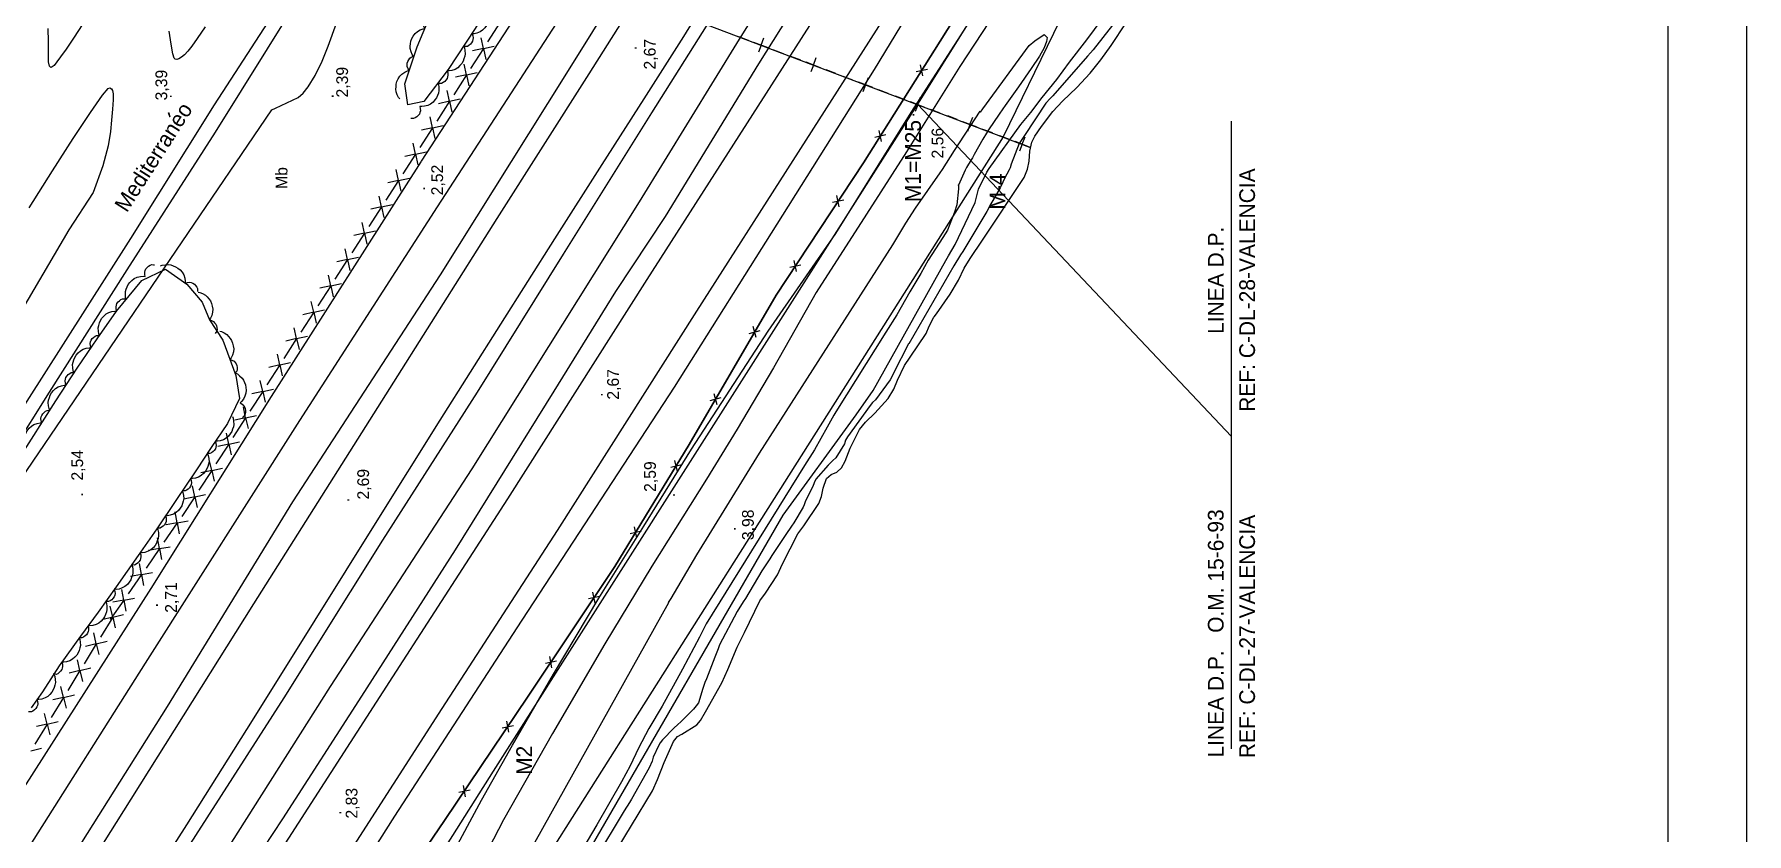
# Model space of a CAD drawing. Extents: x 731654 to 732244, y 4380181 to 4381208.
# Drawn here: x 732025.7 to 732244, y 4380865.7 to 4380967.7 of the extents above; entities that cross this region are included whole.
import ezdxf
from ezdxf.enums import TextEntityAlignment as Align

# ---------------------------------------------------------------- set-up
doc = ezdxf.new("R2010")
doc.units = 0
doc.linetypes.add('DASHED', pattern=[0])
doc.linetypes.add('HIDDEN', pattern=[0])
doc.layers.get('0').update_dxf_attribs({"linetype": 'CONTINUOUS'})
for name, color, linetype in [('1', 7, 'CONTINUOUS'), ('14', 7, 'CONTINUOUS'), ('24', 7, 'CONTINUOUS'), ('25', 7, 'CONTINUOUS'), ('33', 7, 'CONTINUOUS'), ('36', 7, 'CONTINUOUS'), ('39', 7, 'CONTINUOUS'), ('40', 7, 'CONTINUOUS'), ('44', 7, 'CONTINUOUS'), ('48', 7, 'CONTINUOUS'), ('50', 7, 'CONTINUOUS'), ('53', 7, 'CONTINUOUS'), ('56', 7, 'CONTINUOUS'), ('61', 7, 'CONTINUOUS'), ('8', 7, 'CONTINUOUS'), ('9', 7, 'CONTINUOUS'), ('PATTERN_CLASS', 7, 'CONTINUOUS')]:
    doc.layers.add(name, color=color, linetype=linetype)

msp = doc.modelspace()

# ---------------------------------------------------------------- linework, layer by layer
at = {"layer": '1', "color": 0, "linetype": 'CONTINUOUS'}
for p, q in [((732138.15, 4380962.89), (732139.57, 4380963.22)), ((732139, 4380962.33), (732138.69, 4380963.75)), ((732132.86, 4380954.52), (732134.28, 4380954.85)), ((732133.71, 4380953.96), (732133.41, 4380955.38)), ((732127.48, 4380946.22), (732128.9, 4380946.53)), ((732128.32, 4380945.65), (732128.04, 4380947.07)), ((732122.87, 4380937.38), (732122.59, 4380938.81)), ((732122.03, 4380937.96), (732123.45, 4380938.26)), ((732116.86, 4380929.49), (732118.26, 4380929.87)), ((732117.73, 4380928.96), (732117.37, 4380930.37)), ((732111.89, 4380920.92), (732113.29, 4380921.31)), ((732112.76, 4380920.39), (732112.4, 4380921.8)), ((732106.86, 4380912.41), (732108.27, 4380912.77)), ((732107.72, 4380911.86), (732107.39, 4380913.28)), ((732101.69, 4380903.96), (732103.11, 4380904.32)), ((732102.55, 4380903.42), (732102.23, 4380904.83)), ((732096.37, 4380895.65), (732097.79, 4380895.95)), ((732097.2, 4380895.06), (732096.93, 4380896.49)), ((732090.87, 4380887.41), (732092.3, 4380887.71)), ((732091.71, 4380886.83), (732091.44, 4380888.26)), ((732086.2, 4380878.6), (732085.94, 4380880.03)), ((732085.37, 4380879.18), (732086.79, 4380879.48)), ((732079.85, 4380870.96), (732081.27, 4380871.26)), ((732080.68, 4380870.38), (732080.42, 4380871.81))]:
    msp.add_line(p, q, dxfattribs=at)
for points in [[(732075.19, 4381000), (732072.11, 4380995.21), (732060.23, 4380976.51), (732048.65, 4380958.66), (732038.01, 4380941.59), (732026.63, 4380923.78), (732009.91, 4380897.6), (731995.75, 4380875.01), (731977.46, 4380846.14), (731957.37, 4380814.25), (731939.83, 4380786.64), (731911.36, 4380741.53), (731885.56, 4380700.91), (731859.61, 4380659.98)], [(732077.17, 4381000), (732069.99, 4380988.69), (732058.72, 4380971.11), (732048.78, 4380955.17), (732037.51, 4380937.61), (732027.63, 4380921.98), (732018.33, 4380907.21), (732006.28, 4380888.56), (731998.14, 4380875.69), (731984.88, 4380854.56), (731973.67, 4380837.02), (731962.93, 4380819.9), (731950.11, 4380799.84), (731940.6, 4380784.66), (731928.05, 4380765.39), (731914.05, 4380743.19), (731895.88, 4380714.21), (731881.64, 4380691.31), (731861.13, 4380659.03)], [(732151.34, 4380982.96), (732141.19, 4380966.77), (732131.4, 4380951.27), (732120.28, 4380934.39), (732109.22, 4380915.32), (732099.71, 4380899.76), (732088.66, 4380883.19), (732078.01, 4380867.33), (732067.74, 4380852.23), (732059.56, 4380838.81), (732050.45, 4380824.37), (732044.05, 4380814.26), (732034.36, 4380800.28), (732023.86, 4380783.87)], [(732023.86, 4380783.87), (732034.36, 4380800.28), (732044.05, 4380814.26), (732050.45, 4380824.37), (732059.56, 4380838.81), (732067.74, 4380852.23), (732078.01, 4380867.33), (732088.66, 4380883.19), (732099.71, 4380899.76), (732109.22, 4380915.32), (732120.28, 4380934.39), (732131.4, 4380951.27), (732141.19, 4380966.77), (732151.34, 4380982.96)], [(732034.88, 4380973.61), (732030.81, 4380967.28), (732029.79, 4380965.77), (732029.08, 4380964.79), (732028.59, 4380964.13), (732028.25, 4380963.69), (732028.02, 4380963.48), (732027.83, 4380963.42), (732027.66, 4380963.58), (732027.55, 4380964.14), (732027.53, 4380965.25), (732027.55, 4380966.75), (732027.52, 4380968.41)], [(732047.53, 4380968.61), (732046.5, 4380967.11), (732045.79, 4380966.13), (732045.28, 4380965.48), (732044.87, 4380965.05), (732044.49, 4380964.73), (732044.15, 4380964.53), (732043.89, 4380964.44), (732043.7, 4380964.46), (732043.56, 4380964.6), (732043.4, 4380965.15), (732043.18, 4380966.39), (732042.92, 4380968.06)], [(732025.09, 4380945.53), (732028.07, 4380950.23), (732030.7, 4380954.36), (732032.89, 4380957.69), (732034.42, 4380959.88), (732035.13, 4380960.75), (732035.38, 4380960.83), (732035.56, 4380960.71), (732035.71, 4380960.46), (732035.78, 4380960.04), (732035.77, 4380959.28), (732035.69, 4380958.09), (732035.57, 4380956.69), (732035.44, 4380955.23), (732035.13, 4380953.42), (732034.46, 4380950.87), (732033.25, 4380947.48), (732030.14, 4380942.69), (732021.18, 4380927.5)]]:
    msp.add_lwpolyline(points, dxfattribs=at)
at = {"layer": '14', "color": 0, "linetype": 'CONTINUOUS'}
for points in [[(731890.96, 4380638.24), (731900.26, 4380652.67), (731907.87, 4380664.54), (731914.6, 4380675.05), (731922.1, 4380686.82), (731931.47, 4380701.61), (731942.47, 4380718.96), (731954.55, 4380737.94), (731967.28, 4380757.92), (731980.37, 4380778.5), (731993.98, 4380799.96), (732008.28, 4380822.65), (732023.04, 4380846.13), (732038.06, 4380870.07), (732053.73, 4380895), (732070.01, 4380920.85), (732084.74, 4380944.17), (732096.44, 4380962.62), (732108.43, 4380981.63), (732119.86, 4381000)], [(731905.61, 4380624.96), (731921.6, 4380649.1), (731940.17, 4380678.89), (731959.37, 4380708.86), (731981.35, 4380743.53), (731998.42, 4380770.46), (732016.52, 4380799.23), (732034.73, 4380827.82), (732052.79, 4380856.71), (732071.42, 4380885.67), (732086.08, 4380908.4), (732103.85, 4380936.36), (732128.36, 4380974.71), (732143.44, 4381000)], [(731912.51, 4380621.17), (731927.93, 4380645.08), (731946.51, 4380674.88), (731965.69, 4380704.83), (731987.68, 4380739.51), (732004.76, 4380766.46), (732022.86, 4380795.23), (732041.07, 4380823.82), (732059.12, 4380852.69), (732077.73, 4380881.62), (732092.4, 4380904.36), (732110.17, 4380932.33), (732134.74, 4380970.78), (732152.03, 4380999.76), (732152.17, 4381000)], [(732113.42, 4380975.42), (732108.47, 4380967.38), (732103.43, 4380959.42), (732098.05, 4380951.03), (732092.02, 4380941.54), (732085.15, 4380930.67), (732077.43, 4380918.42), (732069.38, 4380905.6), (732061.5, 4380892.92), (732053.51, 4380880.12), (732045.11, 4380866.79), (732036.6, 4380853.38), (732028.27, 4380840.25), (732019.69, 4380826.67), (732010.34, 4380811.85), (732000.1, 4380795.67), (731989.03, 4380778.31), (731977.62, 4380760.46), (731966.26, 4380742.66), (731954.66, 4380724.39), (731942.12, 4380704.58), (731927.2, 4380681.02), (731909.75, 4380653.58), (731896.43, 4380632.86)]]:
    msp.add_lwpolyline(points, dxfattribs=at)
at = {"layer": '24', "color": 0, "linetype": 'CONTINUOUS'}
for points in [[(732116.26, 4380891.34), (732118.22, 4380895.38), (732118.92, 4380896.37), (732120.44, 4380898.71), (732121.1, 4380900.08), (732123.04, 4380903.9), (732123.8, 4380904.96), (732125.73, 4380907.8), (732126.08, 4380908.69), (732126.28, 4380909.76), (732126.71, 4380910.96), (732127.3, 4380911.51), (732128.01, 4380911.8), (732128.6, 4380912.32), (732129.08, 4380913.21), (732129.72, 4380914.85), (732130.91, 4380917.23), (732131.66, 4380918.17), (732132.85, 4380919.3), (732134.57, 4380921.17), (732135.29, 4380922.36), (732135.75, 4380923.53), (732136.66, 4380925.41), (732137.38, 4380926.44), (732139.4, 4380929.46), (732139.78, 4380930.41), (732140.4, 4380931.55), (732140.43, 4380931.59), (732140.73, 4380931.98), (732142.48, 4380934.5), (732143.54, 4380936.29), (732144.24, 4380937.82), (732145, 4380939.03), (732146.61, 4380941.38), (732151.89, 4380949.4), (732152.34, 4380950.44), (732152.55, 4380951.46), (732152.61, 4380952.73), (732152.87, 4380953.88), (732153.27, 4380954.67), (732154.09, 4380955.88), (732155.56, 4380957.78), (732156.8, 4380959.11), (732158.62, 4380960.87), (732160.32, 4380962.69), (732161.68, 4380964.39), (732162.98, 4380966.23), (732164.89, 4380969.11)], [(732099.18, 4380862.29), (732104.52, 4380871.12), (732105.18, 4380872.56), (732106.02, 4380874.73), (732107.19, 4380877.44), (732107.71, 4380878.05), (732108.26, 4380878.35), (732110.18, 4380879.57), (732110.63, 4380880.12), (732111.27, 4380881.21), (732113.35, 4380884.9), (732114.13, 4380886.62), (732115.31, 4380889.46), (732116.26, 4380891.34)]]:
    msp.add_lwpolyline(points, dxfattribs=at)
at = {"layer": '25', "color": 0, "linetype": 'HIDDEN'}
msp.add_lwpolyline([(732135.94, 4381000), (732132.9, 4380994.81), (732115.58, 4380967.01), (732102.83, 4380946.26), (732081.51, 4380912.21), (732063.44, 4380884.46), (732047.05, 4380858.54), (732032.49, 4380834.85)], dxfattribs=at)
at = {"layer": '33', "color": 0, "linetype": 'CONTINUOUS'}
for p, q in [((732085.13, 4380969.19), (732083.51, 4380966.67)), ((732082.97, 4380965.83), (732082.67, 4380967.21)), ((732082.97, 4380965.83), (732081.35, 4380963.3)), ((732082.97, 4380965.83), (732081.59, 4380965.53)), ((732082.97, 4380965.83), (732084.35, 4380966.13)), ((732082.97, 4380965.83), (732083.27, 4380964.45)), ((732080.81, 4380962.46), (732080.51, 4380963.85)), ((732080.81, 4380962.46), (732082.19, 4380962.76)), ((732078.65, 4380959.1), (732078.34, 4380960.48)), ((732080.81, 4380962.46), (732079.19, 4380959.94)), ((732080.81, 4380962.46), (732079.43, 4380962.16)), ((732080.81, 4380962.46), (732081.11, 4380961.08)), ((732078.65, 4380959.1), (732077.02, 4380956.57)), ((732078.65, 4380959.1), (732077.26, 4380958.8)), ((732078.65, 4380959.1), (732080.03, 4380959.4)), ((732078.65, 4380959.1), (732078.95, 4380957.72)), ((732076.48, 4380955.73), (732076.18, 4380957.12)), ((732076.48, 4380955.73), (732074.86, 4380953.21)), ((732076.48, 4380955.73), (732075.1, 4380955.43)), ((732076.48, 4380955.73), (732077.86, 4380956.03)), ((732076.48, 4380955.73), (732076.78, 4380954.35)), ((732074.32, 4380952.37), (732072.7, 4380949.85)), ((732074.32, 4380952.37), (732072.94, 4380952.07)), ((732074.32, 4380952.37), (732074.02, 4380953.75)), ((732074.32, 4380952.37), (732075.7, 4380952.67)), ((732074.32, 4380952.37), (732074.62, 4380950.99)), ((732072.16, 4380949), (732071.86, 4380950.39)), ((732072.16, 4380949), (732070.54, 4380946.48)), ((732072.16, 4380949), (732070.78, 4380948.7)), ((732072.16, 4380949), (732073.54, 4380949.3)), ((732072.16, 4380949), (732072.46, 4380947.62)), ((732069.99, 4380945.64), (732068.37, 4380943.12)), ((732069.99, 4380945.64), (732068.61, 4380945.34)), ((732069.99, 4380945.64), (732069.69, 4380947.02)), ((732069.99, 4380945.64), (732071.38, 4380945.94)), ((732069.99, 4380945.64), (732070.29, 4380944.26)), ((732067.83, 4380942.27), (732067.53, 4380943.66)), ((732067.83, 4380942.27), (732066.21, 4380939.75)), ((732067.83, 4380942.27), (732066.45, 4380941.97)), ((732067.83, 4380942.27), (732069.21, 4380942.57)), ((732067.83, 4380942.27), (732068.13, 4380940.89)), ((732065.67, 4380938.91), (732064.05, 4380936.39)), ((732065.67, 4380938.91), (732064.29, 4380938.61)), ((732065.67, 4380938.91), (732065.37, 4380940.29)), ((732065.67, 4380938.91), (732067.05, 4380939.21)), ((732065.67, 4380938.91), (732065.97, 4380937.53)), ((732063.51, 4380935.54), (732063.21, 4380936.93)), ((732063.51, 4380935.54), (732061.88, 4380933.02)), ((732063.51, 4380935.54), (732062.12, 4380935.25)), ((732063.51, 4380935.54), (732064.89, 4380935.84)), ((732063.51, 4380935.54), (732063.81, 4380934.16)), ((732061.34, 4380932.18), (732059.71, 4380929.66)), ((732061.34, 4380932.18), (732059.96, 4380931.88)), ((732061.34, 4380932.18), (732061.04, 4380933.56)), ((732061.34, 4380932.18), (732062.72, 4380932.48)), ((732061.34, 4380932.18), (732061.64, 4380930.8)), ((732059.17, 4380928.82), (732058.87, 4380930.2)), ((732059.17, 4380928.82), (732057.55, 4380926.3)), ((732059.17, 4380928.82), (732057.79, 4380928.52)), ((732059.17, 4380928.82), (732060.56, 4380929.12)), ((732059.17, 4380928.82), (732059.47, 4380927.44)), ((732057.01, 4380925.46), (732056.71, 4380926.84)), ((732057.01, 4380925.46), (732058.39, 4380925.76)), ((732054.84, 4380922.09), (732054.54, 4380923.48)), ((732057.01, 4380925.46), (732055.38, 4380922.93)), ((732057.01, 4380925.46), (732055.62, 4380925.16)), ((732057.01, 4380925.46), (732057.31, 4380924.07)), ((732054.84, 4380922.09), (732053.22, 4380919.57)), ((732054.84, 4380922.09), (732053.46, 4380921.79)), ((732054.84, 4380922.09), (732056.22, 4380922.39)), ((732054.84, 4380922.09), (732055.14, 4380920.71)), ((732052.67, 4380918.73), (732052.38, 4380920.11)), ((732052.67, 4380918.73), (732054.06, 4380919.03)), ((732052.67, 4380918.73), (732051.05, 4380916.21)), ((732052.67, 4380918.73), (732051.29, 4380918.43)), ((732052.67, 4380918.73), (732052.97, 4380917.35)), ((732050.51, 4380915.37), (732048.88, 4380912.85)), ((732050.51, 4380915.37), (732049.13, 4380915.07)), ((732050.51, 4380915.37), (732050.21, 4380916.75)), ((732050.51, 4380915.37), (732051.89, 4380915.67)), ((732050.51, 4380915.37), (732050.81, 4380913.99)), ((732048.34, 4380912.01), (732048.04, 4380913.39)), ((732048.34, 4380912.01), (732046.72, 4380909.48)), ((732048.34, 4380912.01), (732046.96, 4380911.71)), ((732048.34, 4380912.01), (732049.72, 4380912.31)), ((732048.34, 4380912.01), (732048.64, 4380910.62)), ((732046.18, 4380908.64), (732044.55, 4380906.12)), ((732046.18, 4380908.64), (732044.79, 4380908.34)), ((732046.18, 4380908.64), (732045.88, 4380910.03)), ((732046.18, 4380908.64), (732047.56, 4380908.94)), ((732046.18, 4380908.64), (732046.47, 4380907.26)), ((732043.95, 4380905.32), (732043.7, 4380906.71)), ((732043.95, 4380905.32), (732042.24, 4380902.85)), ((732043.95, 4380905.32), (732042.56, 4380905.07)), ((732043.95, 4380905.32), (732045.34, 4380905.58)), ((732043.95, 4380905.32), (732044.2, 4380903.93)), ((732041.68, 4380902.03), (732039.97, 4380899.56)), ((732041.68, 4380902.03), (732040.28, 4380901.78)), ((732041.68, 4380902.03), (732041.42, 4380903.42)), ((732041.68, 4380902.03), (732043.07, 4380902.28)), ((732041.68, 4380902.03), (732041.93, 4380900.64)), ((732039.4, 4380898.74), (732039.15, 4380900.13)), ((732039.4, 4380898.74), (732037.7, 4380896.27)), ((732039.4, 4380898.74), (732038.01, 4380898.48)), ((732039.4, 4380898.74), (732040.79, 4380898.99)), ((732039.4, 4380898.74), (732039.66, 4380897.35)), ((732037.13, 4380895.45), (732035.42, 4380892.98)), ((732037.13, 4380895.45), (732035.74, 4380895.19)), ((732037.13, 4380895.45), (732036.87, 4380896.84)), ((732037.13, 4380895.45), (732038.52, 4380895.7)), ((732037.13, 4380895.45), (732037.38, 4380894.06)), ((732035.72, 4380893.31), (732034.16, 4380890.75)), ((732035.72, 4380893.31), (732034.34, 4380892.97)), ((732035.72, 4380893.31), (732035.39, 4380894.68)), ((732035.72, 4380893.31), (732037.09, 4380893.64)), ((732035.72, 4380893.31), (732036.05, 4380891.93)), ((732033.63, 4380889.89), (732033.3, 4380891.27)), ((732033.63, 4380889.89), (732032.07, 4380887.33)), ((732033.63, 4380889.89), (732032.26, 4380889.56)), ((732033.63, 4380889.89), (732035.01, 4380890.22)), ((732033.63, 4380889.89), (732033.97, 4380888.52)), ((732031.55, 4380886.48), (732029.99, 4380883.92)), ((732031.55, 4380886.48), (732030.18, 4380886.15)), ((732031.55, 4380886.48), (732031.22, 4380887.85)), ((732031.55, 4380886.48), (732032.92, 4380886.81)), ((732031.55, 4380886.48), (732031.88, 4380885.1)), ((732029.47, 4380883.06), (732029.13, 4380884.44)), ((732029.47, 4380883.06), (732027.9, 4380880.5)), ((732029.47, 4380883.06), (732028.09, 4380882.73)), ((732029.47, 4380883.06), (732030.84, 4380883.4)), ((732029.47, 4380883.06), (732029.8, 4380881.69)), ((732027.38, 4380879.65), (732027.05, 4380881.02)), ((732027.38, 4380879.65), (732028.76, 4380879.98)), ((732027.38, 4380879.65), (732025.82, 4380877.09)), ((732027.38, 4380879.65), (732026.01, 4380879.32)), ((732027.38, 4380879.65), (732027.71, 4380878.28)), ((732025.3, 4380876.24), (732026.67, 4380876.57))]:
    msp.add_line(p, q, dxfattribs=at)
at = {"layer": '39', "color": 0, "linetype": 'CONTINUOUS'}
for points in [[(732163.21, 4381000), (732157, 4380988.68), (732138.29, 4380958.72)], [(732138.29, 4380958.72), (732084.2, 4380873.63), (732030.91, 4380789.25), (731976.5, 4380705.14), (731922.83, 4380620.78), (731869.45, 4380536.25), (731815.74, 4380451.33), (731762.28, 4380366.57), (731709.68, 4380281.67), (731700, 4380266.52)]]:
    msp.add_lwpolyline(points, dxfattribs=at)
at = {"layer": '40', "color": 0, "linetype": 'CONTINUOUS'}
msp.add_lwpolyline([(732168.46, 4380994.14), (732149.24, 4380954.55), (731700, 4380244.54)], dxfattribs=at)
at = {"layer": '44', "color": 0, "linetype": 'CONTINUOUS'}
for points in [[(732096.43, 4380863.44), (732121.17, 4380906.29), (732130.15, 4380918.62), (732130.48, 4380919.09), (732132.67, 4380922.19), (732141.93, 4380938.81), (732142.25, 4380939.37), (732143.09, 4380940.82), (732145.65, 4380946.21), (732146.1, 4380947.89), (732147.13, 4380950.06), (732147.44, 4380950.51), (732151.47, 4380956.14), (732152.76, 4380957.67), (732154.2, 4380959.59), (732156.06, 4380961.88), (732157.69, 4380964.08), (732159.9, 4380966.94), (732161.84, 4380969.6)], [(732021.71, 4380907.51), (732056.01, 4380958.01), (732056.49, 4380958.21), (732059.38, 4380959.59), (732060, 4380960.13), (732060.63, 4380960.96), (732061.51, 4380962.41), (732062.41, 4380964.21), (732063.2, 4380966.15), (732064.27, 4380969.05)], [(732088.71, 4380863.1), (732106.59, 4380895.17), (732106.58, 4380895.17), (732106.9, 4380895.69), (732110.17, 4380901.23), (732118.17, 4380914.23), (732135.15, 4380940.77), (732136.83, 4380943.57), (732138.04, 4380945.46), (732141.19, 4380949.96), (732141.5, 4380950.41), (732143.03, 4380952.83), (732146.31, 4380957.83), (732146.34, 4380957.71), (732146.65, 4380958.16), (732152.55, 4380966.21), (732153.26, 4380966.83), (732154.47, 4380967.62), (732154.81, 4380967.25), (732154.76, 4380966.75), (732154.46, 4380965.91), (732153.87, 4380964.86), (732152.8, 4380963.29), (732151.17, 4380960.94), (732149.48, 4380958.55), (732149.19, 4380958.14), (732148.7, 4380957.44), (732147.35, 4380955.46), (732147.09, 4380955.04), (732146.63, 4380954.25), (732145.54, 4380952.33), (732145.3, 4380951.88), (732145.16, 4380951.64), (732144.54, 4380950.67), (732144.37, 4380950.33), (732143.51, 4380948.42)], [(732163.15, 4380968.81), (732160.71, 4380965.67), (732160.37, 4380965.3), (732159.97, 4380964.86), (732155.54, 4380959.81), (732155.2, 4380959.44), (732154.68, 4380958.85), (732151.96, 4380954.76), (732151.67, 4380954.35), (732151.25, 4380953.71), (732150.25, 4380951.1), (732150.1, 4380950.62), (732149.99, 4380950.37), (732149.4, 4380949.25), (732149.19, 4380948.79), (732148.82, 4380948.05), (732147.91, 4380946.44), (732147.66, 4380946.01), (732147.12, 4380945.06), (732144.07, 4380939.96), (732143.8, 4380939.53), (732142.94, 4380938.13), (732137.18, 4380928.17), (732137.17, 4380928.17), (732135.24, 4380924.42), (732135.04, 4380923.96), (732134.81, 4380923.57), (732132.95, 4380921.02), (732132.58, 4380920.67), (732132.25, 4380920.28), (732129.4, 4380916.31), (732129.11, 4380915.88), (732128.99, 4380915.41), (732127.89, 4380913.63), (732127.51, 4380913.29), (732126.93, 4380912.66), (732125.36, 4380910.9), (732125.15, 4380910.42), (732124.96, 4380909.94), (732124.04, 4380908.12), (732123.87, 4380907.64), (732123.75, 4380907.33), (732122.56, 4380905.33), (732122.26, 4380904.9), (732121.51, 4380903.83), (732119.75, 4380901.15), (732119.47, 4380900.73), (732118.46, 4380899.19), (732116.38, 4380895.67), (732116.1, 4380895.25), (732115.33, 4380894), (732113.05, 4380889.76), (732112.88, 4380889.27), (732112.49, 4380888.17), (732111.39, 4380885.44), (732111.21, 4380884.94), (732110.94, 4380884.17), (732110.37, 4380882.37), (732110.08, 4380881.96), (732109.77, 4380881.54), (732108.12, 4380879.94), (732107.75, 4380879.59), (732107.24, 4380879.12), (732105.82, 4380877.66), (732105.52, 4380877.26), (732105.32, 4380876.98), (732104.61, 4380875.42), (732104.47, 4380874.92), (732104.12, 4380874.07), (732101.86, 4380870.08), (732101.58, 4380869.64), (732100.91, 4380868.57), (732097.15, 4380862.27)], [(732143.51, 4380948.42), (732143.52, 4380948.44), (732143.51, 4380947.94), (732143.31, 4380945.9), (732143, 4380944.94), (732142.12, 4380942.67), (732141.53, 4380941.71), (732139.65, 4380938.85), (732138.73, 4380937.15), (732137.32, 4380934.8), (732135.65, 4380931.85), (732134.25, 4380929.64), (732127.9, 4380919.48), (732127.9, 4380919.48), (732127.62, 4380919.07), (732126.81, 4380917.54), (732125.18, 4380914.65), (732123.88, 4380912.63), (732111.38, 4380892.44), (732110.52, 4380890.73), (732108.35, 4380886.64), (732105.75, 4380881.92), (732104.08, 4380879.09), (732102.73, 4380876.57), (732101.68, 4380874.33), (732100.56, 4380872.28), (732097.44, 4380866.8), (732095.08, 4380862.82)]]:
    msp.add_lwpolyline(points, dxfattribs=at)
msp.add_point((732143.51, 4380948.42), dxfattribs=at)
at = {"layer": '53', "color": 0, "linetype": 'CONTINUOUS'}
for points in [[(732074.03, 4380964.88), (732073.89, 4380965.06), (732073.77, 4380965.41), (732073.66, 4380965.82), (732073.65, 4380966.13), (732073.69, 4380966.45), (732073.73, 4380966.77), (732073.85, 4380967.1), (732074.03, 4380967.43), (732074.26, 4380967.74), (732074.56, 4380968), (732074.93, 4380968.22), (732075.28, 4380968.34), (732075.52, 4380968.38), (732075.4, 4380968.63), (732075.31, 4380968.91), (732075.31, 4380969.12), (732075.34, 4380969.33), (732075.44, 4380969.57), (732075.56, 4380969.75), (732075.73, 4380969.94), (732075.9, 4380970.08), (732076.1, 4380970.11), (732076.26, 4380970.14)], [(732083.51, 4380970.99), (732083.62, 4380970.79), (732083.69, 4380970.43), (732083.74, 4380970.01), (732083.71, 4380969.69), (732083.62, 4380969.38), (732083.53, 4380969.08), (732083.37, 4380968.76), (732083.15, 4380968.47), (732082.87, 4380968.19), (732082.55, 4380967.98), (732082.15, 4380967.81), (732081.79, 4380967.73), (732081.54, 4380967.73), (732081.63, 4380967.47), (732081.68, 4380967.18), (732081.64, 4380966.97), (732081.59, 4380966.77), (732081.46, 4380966.54), (732081.31, 4380966.37), (732081.12, 4380966.21), (732080.93, 4380966.1), (732080.72, 4380966.1), (732080.57, 4380966.09)], [(732072.31, 4380959.42), (732072.15, 4380959.59), (732072, 4380959.93), (732071.86, 4380960.32), (732071.83, 4380960.64), (732071.84, 4380960.96), (732071.87, 4380961.28), (732071.96, 4380961.62), (732072.11, 4380961.96), (732072.32, 4380962.29), (732072.59, 4380962.57), (732072.95, 4380962.82), (732073.28, 4380962.97), (732073.53, 4380963.03), (732073.38, 4380963.26), (732073.27, 4380963.53), (732073.26, 4380963.75), (732073.27, 4380963.96), (732073.35, 4380964.2), (732073.46, 4380964.4), (732073.61, 4380964.6), (732073.77, 4380964.75), (732073.97, 4380964.8), (732074.12, 4380964.84)], [(732080.46, 4380966.15), (732080.56, 4380965.94), (732080.62, 4380965.58), (732080.65, 4380965.16), (732080.6, 4380964.85), (732080.5, 4380964.54), (732080.4, 4380964.24), (732080.22, 4380963.93), (732079.98, 4380963.65), (732079.7, 4380963.38), (732079.36, 4380963.18), (732078.95, 4380963.04), (732078.59, 4380962.98), (732078.34, 4380962.99), (732078.42, 4380962.72), (732078.45, 4380962.43), (732078.41, 4380962.22), (732078.35, 4380962.02), (732078.2, 4380961.8), (732078.05, 4380961.64), (732077.85, 4380961.49), (732077.65, 4380961.39), (732077.45, 4380961.39), (732077.29, 4380961.39)], [(732077.18, 4380961.47), (732077.27, 4380961.25), (732077.3, 4380960.89), (732077.31, 4380960.47), (732077.24, 4380960.16), (732077.12, 4380959.86), (732077, 4380959.56), (732076.8, 4380959.27), (732076.55, 4380959), (732076.24, 4380958.75), (732075.9, 4380958.58), (732075.48, 4380958.46), (732075.11, 4380958.42), (732074.87, 4380958.44), (732074.92, 4380958.17), (732074.94, 4380957.88), (732074.88, 4380957.68), (732074.81, 4380957.48), (732074.65, 4380957.27), (732074.49, 4380957.12), (732074.28, 4380956.98), (732074.08, 4380956.9), (732073.87, 4380956.91), (732073.72, 4380956.92)], [(732037.45, 4380933.81), (732037.37, 4380934.03), (732037.35, 4380934.4), (732037.36, 4380934.82), (732037.44, 4380935.12), (732037.57, 4380935.42), (732037.7, 4380935.71), (732037.91, 4380935.99), (732038.17, 4380936.25), (732038.48, 4380936.49), (732038.84, 4380936.65), (732039.26, 4380936.76), (732039.63, 4380936.78), (732039.87, 4380936.75), (732039.82, 4380937.02), (732039.82, 4380937.31), (732039.88, 4380937.52), (732039.96, 4380937.71), (732040.13, 4380937.91), (732040.3, 4380938.06), (732040.51, 4380938.19), (732040.72, 4380938.27), (732040.92, 4380938.24), (732041.07, 4380938.23)], [(732041.83, 4380938.1), (732042.04, 4380938.2), (732042.4, 4380938.25), (732042.82, 4380938.27), (732043.14, 4380938.22), (732043.44, 4380938.11), (732043.74, 4380938), (732044.04, 4380937.82), (732044.32, 4380937.58), (732044.59, 4380937.29), (732044.78, 4380936.95), (732044.92, 4380936.54), (732044.97, 4380936.17), (732044.96, 4380935.93), (732045.22, 4380936), (732045.51, 4380936.03), (732045.72, 4380935.98), (732045.92, 4380935.91), (732046.14, 4380935.77), (732046.29, 4380935.61), (732046.45, 4380935.41), (732046.54, 4380935.21), (732046.53, 4380935.01), (732046.53, 4380934.85)], [(732046.62, 4380934.76), (732046.85, 4380934.72), (732047.18, 4380934.57), (732047.55, 4380934.36), (732047.78, 4380934.14), (732047.98, 4380933.89), (732048.17, 4380933.63), (732048.32, 4380933.31), (732048.42, 4380932.96), (732048.49, 4380932.57), (732048.46, 4380932.18), (732048.35, 4380931.76), (732048.2, 4380931.43), (732048.05, 4380931.23), (732048.32, 4380931.14), (732048.57, 4380931.01), (732048.72, 4380930.85), (732048.86, 4380930.69), (732048.95, 4380930.45), (732049, 4380930.23), (732049.02, 4380929.98), (732048.99, 4380929.76), (732048.87, 4380929.6), (732048.79, 4380929.46)], [(732034.05, 4380929.22), (732033.95, 4380929.43), (732033.9, 4380929.79), (732033.88, 4380930.21), (732033.94, 4380930.52), (732034.04, 4380930.83), (732034.16, 4380931.13), (732034.34, 4380931.43), (732034.59, 4380931.71), (732034.88, 4380931.97), (732035.22, 4380932.16), (732035.63, 4380932.29), (732036, 4380932.34), (732036.24, 4380932.33), (732036.18, 4380932.59), (732036.15, 4380932.88), (732036.2, 4380933.09), (732036.26, 4380933.29), (732036.41, 4380933.5), (732036.57, 4380933.66), (732036.77, 4380933.81), (732036.97, 4380933.9), (732037.18, 4380933.9), (732037.33, 4380933.9)], [(732030.79, 4380924.51), (732030.7, 4380924.72), (732030.64, 4380925.09), (732030.62, 4380925.51), (732030.68, 4380925.82), (732030.78, 4380926.12), (732030.89, 4380926.42), (732031.07, 4380926.72), (732031.31, 4380927.01), (732031.6, 4380927.27), (732031.94, 4380927.46), (732032.35, 4380927.6), (732032.72, 4380927.65), (732032.97, 4380927.64), (732032.89, 4380927.91), (732032.86, 4380928.2), (732032.91, 4380928.41), (732032.97, 4380928.61), (732033.12, 4380928.82), (732033.28, 4380928.98), (732033.48, 4380929.13), (732033.68, 4380929.22), (732033.88, 4380929.22), (732034.04, 4380929.22)], [(732049.36, 4380929.76), (732049.59, 4380929.72), (732049.92, 4380929.55), (732050.27, 4380929.33), (732050.5, 4380929.1), (732050.69, 4380928.85), (732050.87, 4380928.58), (732051.01, 4380928.26), (732051.1, 4380927.9), (732051.15, 4380927.51), (732051.11, 4380927.13), (732050.99, 4380926.71), (732050.82, 4380926.38), (732050.67, 4380926.18), (732050.93, 4380926.09), (732051.19, 4380925.95), (732051.33, 4380925.79), (732051.46, 4380925.62), (732051.55, 4380925.38), (732051.59, 4380925.16), (732051.59, 4380924.9), (732051.56, 4380924.69), (732051.44, 4380924.53), (732051.35, 4380924.4)], [(732027.72, 4380919.68), (732027.62, 4380919.89), (732027.55, 4380920.26), (732027.51, 4380920.67), (732027.56, 4380920.99), (732027.65, 4380921.3), (732027.75, 4380921.6), (732027.92, 4380921.91), (732028.16, 4380922.2), (732028.44, 4380922.47), (732028.77, 4380922.67), (732029.18, 4380922.82), (732029.54, 4380922.89), (732029.79, 4380922.88), (732029.71, 4380923.15), (732029.67, 4380923.44), (732029.71, 4380923.65), (732029.77, 4380923.85), (732029.91, 4380924.07), (732030.06, 4380924.23), (732030.26, 4380924.39), (732030.45, 4380924.49), (732030.65, 4380924.49), (732030.81, 4380924.5)], [(732051.4, 4380924.41), (732051.61, 4380924.32), (732051.9, 4380924.09), (732052.21, 4380923.8), (732052.38, 4380923.54), (732052.52, 4380923.24), (732052.64, 4380922.95), (732052.71, 4380922.61), (732052.73, 4380922.23), (732052.7, 4380921.85), (732052.58, 4380921.47), (732052.38, 4380921.09), (732052.15, 4380920.8), (732051.96, 4380920.64), (732052.19, 4380920.49), (732052.42, 4380920.31), (732052.52, 4380920.12), (732052.61, 4380919.93), (732052.65, 4380919.67), (732052.65, 4380919.45), (732052.6, 4380919.2), (732052.52, 4380919), (732052.37, 4380918.86), (732052.26, 4380918.75)], [(732024.65, 4380914.86), (732024.54, 4380915.07), (732024.48, 4380915.43), (732024.43, 4380915.85), (732024.48, 4380916.17), (732024.57, 4380916.47), (732024.67, 4380916.78), (732024.84, 4380917.08), (732025.08, 4380917.38), (732025.36, 4380917.65), (732025.69, 4380917.85), (732026.1, 4380918.01), (732026.46, 4380918.07), (732026.7, 4380918.07), (732026.62, 4380918.33), (732026.58, 4380918.62), (732026.62, 4380918.83), (732026.68, 4380919.03), (732026.82, 4380919.25), (732026.97, 4380919.41), (732027.17, 4380919.57), (732027.36, 4380919.67), (732027.57, 4380919.68), (732027.72, 4380919.68)], [(732050.99, 4380918.88), (732051.08, 4380918.67), (732051.14, 4380918.3), (732051.16, 4380917.88), (732051.11, 4380917.57), (732051.01, 4380917.26), (732050.9, 4380916.96), (732050.71, 4380916.66), (732050.47, 4380916.38), (732050.18, 4380916.12), (732049.84, 4380915.93), (732049.43, 4380915.79), (732049.07, 4380915.73), (732048.82, 4380915.74), (732048.89, 4380915.48), (732048.92, 4380915.19), (732048.88, 4380914.98), (732048.81, 4380914.78), (732048.67, 4380914.57), (732048.51, 4380914.41), (732048.31, 4380914.25), (732048.11, 4380914.16), (732047.91, 4380914.17), (732047.75, 4380914.17)], [(732047.82, 4380914.12), (732047.91, 4380913.91), (732047.97, 4380913.54), (732048, 4380913.12), (732047.94, 4380912.81), (732047.84, 4380912.5), (732047.73, 4380912.2), (732047.55, 4380911.9), (732047.31, 4380911.62), (732047.02, 4380911.36), (732046.68, 4380911.16), (732046.27, 4380911.02), (732045.91, 4380910.97), (732045.66, 4380910.98), (732045.73, 4380910.71), (732045.77, 4380910.42), (732045.72, 4380910.21), (732045.66, 4380910.01), (732045.51, 4380909.8), (732045.35, 4380909.64), (732045.15, 4380909.48), (732044.95, 4380909.39), (732044.75, 4380909.39), (732044.59, 4380909.39)], [(732044.59, 4380909.4), (732044.68, 4380909.19), (732044.74, 4380908.82), (732044.77, 4380908.41), (732044.72, 4380908.09), (732044.62, 4380907.78), (732044.52, 4380907.48), (732044.34, 4380907.18), (732044.1, 4380906.9), (732043.81, 4380906.63), (732043.47, 4380906.44), (732043.06, 4380906.29), (732042.7, 4380906.23), (732042.45, 4380906.24), (732042.53, 4380905.97), (732042.56, 4380905.69), (732042.52, 4380905.48), (732042.46, 4380905.28), (732042.31, 4380905.06), (732042.16, 4380904.9), (732041.95, 4380904.75), (732041.76, 4380904.65), (732041.56, 4380904.65), (732041.4, 4380904.65)], [(732041.4, 4380904.65), (732041.49, 4380904.44), (732041.55, 4380904.07), (732041.57, 4380903.65), (732041.51, 4380903.34), (732041.41, 4380903.03), (732041.3, 4380902.73), (732041.12, 4380902.43), (732040.87, 4380902.15), (732040.58, 4380901.89), (732040.25, 4380901.7), (732039.83, 4380901.56), (732039.47, 4380901.51), (732039.22, 4380901.52), (732039.29, 4380901.25), (732039.32, 4380900.97), (732039.27, 4380900.76), (732039.21, 4380900.56), (732039.06, 4380900.34), (732038.9, 4380900.19), (732038.7, 4380900.03), (732038.5, 4380899.94), (732038.3, 4380899.95), (732038.14, 4380899.95)], [(732038.13, 4380899.95), (732038.23, 4380899.74), (732038.28, 4380899.38), (732038.3, 4380898.96), (732038.24, 4380898.64), (732038.13, 4380898.34), (732038.02, 4380898.04), (732037.83, 4380897.74), (732037.59, 4380897.46), (732037.29, 4380897.2), (732036.95, 4380897.02), (732036.54, 4380896.88), (732036.18, 4380896.83), (732035.93, 4380896.85), (732036, 4380896.58), (732036.03, 4380896.29), (732035.98, 4380896.08), (732035.91, 4380895.88), (732035.76, 4380895.67), (732035.6, 4380895.51), (732035.4, 4380895.36), (732035.2, 4380895.27), (732034.99, 4380895.28), (732034.84, 4380895.28)], [(732034.85, 4380895.27), (732034.94, 4380895.05), (732034.98, 4380894.68), (732034.99, 4380894.26), (732034.93, 4380893.95), (732034.81, 4380893.65), (732034.69, 4380893.35), (732034.5, 4380893.06), (732034.25, 4380892.79), (732033.95, 4380892.54), (732033.6, 4380892.36), (732033.19, 4380892.23), (732032.82, 4380892.19), (732032.58, 4380892.21), (732032.64, 4380891.94), (732032.66, 4380891.65), (732032.6, 4380891.44), (732032.53, 4380891.25), (732032.38, 4380891.04), (732032.21, 4380890.89), (732032.01, 4380890.74), (732031.81, 4380890.65), (732031.6, 4380890.67), (732031.45, 4380890.67)], [(732031.45, 4380890.67), (732031.54, 4380890.45), (732031.59, 4380890.09), (732031.61, 4380889.67), (732031.55, 4380889.36), (732031.45, 4380889.05), (732031.33, 4380888.75), (732031.15, 4380888.46), (732030.9, 4380888.18), (732030.61, 4380887.92), (732030.27, 4380887.73), (732029.85, 4380887.6), (732029.49, 4380887.55), (732029.24, 4380887.56), (732029.31, 4380887.3), (732029.34, 4380887.01), (732029.29, 4380886.8), (732029.22, 4380886.6), (732029.07, 4380886.39), (732028.91, 4380886.23), (732028.71, 4380886.08), (732028.51, 4380885.99), (732028.31, 4380886), (732028.15, 4380886)], [(732028.25, 4380885.93), (732028.34, 4380885.72), (732028.39, 4380885.35), (732028.42, 4380884.94), (732028.36, 4380884.62), (732028.26, 4380884.32), (732028.15, 4380884.02), (732027.97, 4380883.72), (732027.73, 4380883.44), (732027.44, 4380883.17), (732027.1, 4380882.98), (732026.68, 4380882.84), (732026.32, 4380882.79), (732026.07, 4380882.8), (732026.14, 4380882.54), (732026.17, 4380882.25), (732026.13, 4380882.04), (732026.06, 4380881.84), (732025.91, 4380881.62), (732025.76, 4380881.47), (732025.55, 4380881.31), (732025.36, 4380881.22), (732025.15, 4380881.23), (732025, 4380881.23)]]:
    msp.add_lwpolyline(points, dxfattribs=at)
at = {"layer": '56', "color": 0, "linetype": 'CONTINUOUS'}
for p, q in [((732116.76, 4380966.87), (732115.53, 4380967.34)), ((732118.37, 4380966.26), (732118.73, 4380967.2)), ((732119.28, 4380965.91), (732117.46, 4380966.61)), ((732118.37, 4380966.26), (732118.04, 4380965.38)), ((732121.24, 4380965.17), (732120.01, 4380965.64)), ((732123.42, 4380964.34), (732122.18, 4380964.81)), ((732125.94, 4380963.38), (732124.12, 4380964.08)), ((732125.03, 4380963.73), (732124.69, 4380962.85)), ((732125.03, 4380963.73), (732125.38, 4380964.67)), ((732127.9, 4380962.64), (732126.66, 4380963.11)), ((732130.07, 4380961.81), (732128.84, 4380962.28)), ((732132.59, 4380960.86), (732130.77, 4380961.55)), ((732131.68, 4380961.2), (732131.35, 4380960.32)), ((732131.68, 4380961.2), (732132.04, 4380962.14)), ((732134.55, 4380960.11), (732133.32, 4380960.58)), ((732136.73, 4380959.29), (732135.49, 4380959.75)), ((732139.25, 4380958.33), (732137.43, 4380959.02)), ((732138.34, 4380958.67), (732138, 4380957.79)), ((732138.34, 4380958.67), (732138.7, 4380959.61)), ((732141.21, 4380957.58), (732139.97, 4380958.05)), ((732143.38, 4380956.76), (732142.15, 4380957.23)), ((732145.9, 4380955.8), (732144.08, 4380956.49)), ((732144.99, 4380956.14), (732144.66, 4380955.26)), ((732144.99, 4380956.14), (732145.35, 4380957.08)), ((732147.86, 4380955.06), (732146.63, 4380955.52)), ((732150.04, 4380954.23), (732148.8, 4380954.7)), ((732152.56, 4380953.27), (732150.74, 4380953.96)), ((732151.65, 4380953.62), (732152.01, 4380954.56)), ((732151.65, 4380953.62), (732151.31, 4380952.73))]:
    msp.add_line(p, q, dxfattribs=at)
at = {"layer": '61', "color": 0, "linetype": 'CONTINUOUS'}
for p, q in [((732138.29, 4380958.72), (732178.32, 4380916.33)), ((732178.32, 4380916.33), (732178.32, 4380956.56)), ((732178.32, 4380876.51), (732178.32, 4380916.33))]:
    msp.add_line(p, q, dxfattribs=at)
at = {"layer": '8', "color": 0, "linetype": 'DASHED'}
for points in [[(732105.2, 4381000), (732091.09, 4380976.19), (732075.06, 4380951.46), (732074.99, 4380951.37), (732055.94, 4380921.42), (732040.58, 4380896.94), (732016.12, 4380858.65), (731998.04, 4380829.75), (731981.75, 4380802.62), (731965.19, 4380777.54), (731945.91, 4380745.21), (731932.6, 4380725.62), (731918.58, 4380702.61), (731903.04, 4380678.34), (731882.89, 4380646.68)], [(732078.83, 4380862.67), (732082.73, 4380869.96), (732086.67, 4380876.98), (732091.91, 4380886.01), (732097.7, 4380895.73), (732103.42, 4380904.88), (732109.51, 4380914.73), (732119.27, 4380929.79), (732127.91, 4380942.23), (732137.49, 4380957.69), (732148.93, 4380975.48)]]:
    msp.add_lwpolyline(points, dxfattribs=at)
at = {"layer": '8', "color": 0, "linetype": 'CONTINUOUS'}
for points in [[(731887.61, 4380645.52), (731895.37, 4380657.75), (731916.39, 4380691.01), (731943.97, 4380735.02), (731970.71, 4380776.8), (731995.1, 4380815.66), (732010.35, 4380840.76), (732024.91, 4380863.69), (732039.92, 4380887.44), (732059.56, 4380918.4), (732077.12, 4380945.64), (732094.4, 4380972.34), (732111.37, 4381000)], [(732149.31, 4380972.15), (732143.7, 4380963.53), (732136.89, 4380952.65), (732131.79, 4380944.69), (732125.39, 4380934.69), (732119.97, 4380925.1), (732115.33, 4380917.29), (732111.43, 4380910.9), (732104.46, 4380899.81), (732098.45, 4380889.88), (732091.76, 4380878.46), (732085.55, 4380867.44), (732081.72, 4380860.05)]]:
    msp.add_lwpolyline(points, dxfattribs=at)
at = {"layer": '9', "color": 0, "linetype": 'HIDDEN'}
for points in [[(731888.86, 4380639.81), (731900.64, 4380658.71), (731913.91, 4380680.3), (731930.35, 4380706.33), (731946.23, 4380730.89), (731959.2, 4380750.67), (731970.71, 4380768.46), (731981.14, 4380785.23), (732001.12, 4380816.85), (732025.7, 4380854.89), (732042.7, 4380881.91), (732058.67, 4380908.02), (732077.49, 4380936.98), (732093.38, 4380962.37), (732110.62, 4380990), (732116.73, 4381000)], [(732130.91, 4381000), (732127.4, 4380994.48), (732116.31, 4380976.55), (732104.4, 4380957.62), (732093.15, 4380939.6), (732082.19, 4380921.98), (732070.11, 4380903.11), (732057.55, 4380883.01), (732043.02, 4380860.34), (732028.84, 4380838.14), (732010.28, 4380808.96), (731997.6, 4380788.94), (731983.68, 4380766.73), (731970.23, 4380745.57), (731951.15, 4380715.12), (731934.47, 4380689.37), (731918.98, 4380664.77), (731913.28, 4380655.79), (731898.97, 4380633.23)], [(732155.09, 4381000), (732143.69, 4380981.19), (732132.76, 4380963.15), (732121.11, 4380944.59), (732107.28, 4380922.65), (732087.25, 4380891.91), (732071.63, 4380867.92), (732053.42, 4380839.11), (732039.42, 4380816.86), (732021.6, 4380789.76), (732009.12, 4380769.76), (731993.42, 4380744.73), (731982.13, 4380726.16), (731969.16, 4380705.36), (731958.16, 4380688.52), (731946.86, 4380670.71), (731935.73, 4380652.69), (731923.73, 4380633.31), (731914.56, 4380618.69)], [(731904.28, 4380625.85), (731912.93, 4380639.65), (731922.69, 4380655.48), (731931.08, 4380668.04), (731941, 4380683.09), (731952.53, 4380701.36), (731961.44, 4380715.78), (731972.31, 4380733.92), (731985.32, 4380754.59), (731993.93, 4380767.87), (732004.45, 4380784.41), (732016.99, 4380803.92), (732025.73, 4380817.64), (732034.62, 4380831.54), (732042.46, 4380844.61), (732051.23, 4380858.21), (732057.4, 4380867.54), (732067.46, 4380883.19), (732079.42, 4380901.87), (732091.99, 4380922.14), (732099.87, 4380934.84), (732106.17, 4380944.42), (732118.07, 4380963.88), (732125.76, 4380976.16)]]:
    msp.add_lwpolyline(points, dxfattribs=at)
at = {"layer": 'PATTERN_CLASS', "color": 0, "linetype": 'CONTINUOUS'}
msp.add_line((732029.57, 4381000), (732152.56, 4380953.27), dxfattribs=at)
for points in [[(732101.84, 4381000), (732099.27, 4380995.65), (732095.34, 4380989.57), (732091.81, 4380984.05), (732088.46, 4380978.79), (732084.96, 4380973.42), (732081.94, 4380968.38), (732078.47, 4380963.16), (732075.37, 4380959.09), (732073.36, 4380958.67), (732072.94, 4380961.31), (732074.53, 4380966.06), (732076.63, 4380971.03), (732078.92, 4380975.46), (732082.01, 4380981.4), (732084.87, 4380986.04), (732086.31, 4380989.89), (732086.63, 4380994.84), (732084.15, 4380997.3), (732082.64, 4381000)], [(732151.34, 4380982.96), (732141.19, 4380966.77), (732131.4, 4380951.27), (732120.28, 4380934.39), (732109.22, 4380915.32), (732099.71, 4380899.76), (732088.66, 4380883.19), (732078.01, 4380867.33), (732067.74, 4380852.23), (732059.56, 4380838.81), (732050.45, 4380824.37), (732044.05, 4380814.26), (732034.36, 4380800.28), (732023.86, 4380783.87)], [(732023.66, 4380913.32), (732028.49, 4380920.88), (732031.18, 4380925.07), (732033.76, 4380928.81), (732036.22, 4380932.31), (732039.45, 4380936.25), (732042.45, 4380937.67), (732045.17, 4380935.79), (732047.14, 4380933.48), (732048.07, 4380931.21), (732049.78, 4380928.62), (732051.44, 4380924.14), (732051.89, 4380921.17), (732050.37, 4380917.98), (732048.28, 4380914.94), (732046.42, 4380912.07), (732043.76, 4380908.17), (732041.33, 4380904.55), (732038.99, 4380901.17), (732036.17, 4380897.17), (732033.87, 4380893.94), (732031.6, 4380890.88), (732028.92, 4380887.09), (732026.76, 4380883.78), (732025.33, 4380881.71)]]:
    msp.add_lwpolyline(points, dxfattribs=at)

# ---------------------------------------------------------------- texts
at = {"layer": '36', "color": 0, "linetype": 'CONTINUOUS'}
msp.add_text('Mb', height=1.5, rotation=90, dxfattribs=at).set_placement((732058, 4380947.92))
at = {"layer": '39', "color": 0, "linetype": 'CONTINUOUS'}
for s, p in [('M1=M25   ', (732137.73, 4380952.59)), ('M2   ', (732088.15, 4380876.14))]:
    msp.add_text(s, height=2, rotation=90, dxfattribs=at).set_placement(p, align=Align.MIDDLE)
at = {"layer": '40', "color": 0, "linetype": 'CONTINUOUS'}
msp.add_text('M-4', height=2, rotation=90, dxfattribs=at).set_placement((732149.49, 4380945.29))
at = {"layer": '48', "color": 0, "linetype": 'CONTINUOUS'}
for s, p in [('.', (732102.5, 4380965.62)), (' 2,67', (732104.93, 4380962.6)), (' 3,39', (732042.67, 4380958.66)), (' 2,39', (732065.72, 4380959.03)), ('.', (732043.25, 4380959.46)), ('.', (732063.88, 4380959.48)), ('.', (732137.92, 4380957.1)), (' 2,56', (732141.6, 4380951.25)), (' 2,52', (732077.83, 4380946.55)), ('.', (732075.53, 4380947.69)), (' 2,67', (732100.25, 4380920.48)), ('.', (732098.18, 4380921.39)), (' 2,54', (732031.95, 4380910.16)), (' 2,59', (732104.96, 4380908.71)), (' 2,69', (732068.4, 4380907.74)), ('.', (732031.95, 4380908.66)), ('.', (732065.87, 4380907.96)), ('.', (732107.38, 4380908.59)), (' 3,98', (732117.44, 4380902.56)), ('.', (732115.14, 4380904.27)), (' 2,71', (732043.9, 4380893.29)), ('.', (732041.48, 4380894.55)), (' 2,83', (732066.92, 4380867.04)), ('.', (732064.85, 4380868.07))]:
    msp.add_text(s, height=1.5, rotation=90, dxfattribs=at).set_placement(p)
at = {"layer": '50', "color": 0, "linetype": 'CONTINUOUS'}
for s, rotation, p in [('Mediterraneo', 57.5084, (732037.53, 4380944.81)), ("'", 18.0025, (732043.21, 4380955.7))]:
    msp.add_text(s, height=2, rotation=rotation, dxfattribs=at).set_placement(p)
at = {"layer": '61', "color": 0, "linetype": 'CONTINUOUS'}
for s, p in [('REF: C-DL-28-VALENCIA', (732179.32, 4380919.49)), ('REF: C-DL-27-VALENCIA', (732179.32, 4380875.3))]:
    msp.add_text(s, height=2, rotation=90, dxfattribs=at).set_placement(p, align=Align.TOP_LEFT)
for s, p in [('LINEA D.P.', (732177.32, 4380929.43)), ('LINEA D.P.   O.M. 15-6-93', (732177.32, 4380875.39))]:
    msp.add_text(s, height=2, rotation=90, dxfattribs=at).set_placement(p)

# ---------------------------------------------------------------- meshes
at = {"color": 0, "linetype": 'CONTINUOUS'}
mesh = msp.add_polyface(dxfattribs=at)
corners = [(731962.5, 4380181), (731654.5, 4381207.5), (732244, 4380181), (732244, 4381207.5), (731654.5, 4380181)]
mesh.append_faces([[corners[k] for k in face] for face in [(0, 1, 4), (1, 0, 2, 3)]], dxfattribs={"vtx0": -1, "color": 0})
mesh = msp.add_polyface(dxfattribs=at)
corners = [(732234, 4380191), (731962.5, 4381011), (731962.5, 4380191), (731664.5, 4381011), (732234, 4381011), (731664.5, 4380191)]
mesh.append_faces([[corners[k] for k in face] for face in [(1, 0, 4), (2, 3, 5)]], dxfattribs={"vtx0": -1, "color": 0})
mesh.append_faces([[corners[k] for k in face] for face in [(0, 1, 3, 2)]], dxfattribs={"vtx0": -1, "vtx2": -1, "color": 0})

doc.saveas('drawing.dxf')
